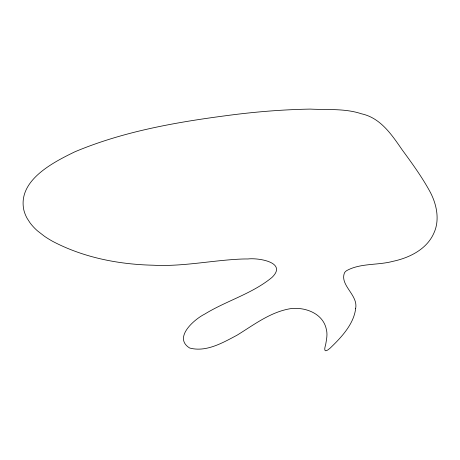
<?xml version="1.0" encoding="UTF-8"?>
<svg xmlns="http://www.w3.org/2000/svg" width="460" height="460" viewBox="0 0 460 460"><rect width="100%" height="100%" fill="white"/><g stroke="black" fill="none" stroke-linecap="round" stroke-linejoin="round"><path stroke-width="0.69" d="M355.678 308.327C353.93 324.099 341.171 337.565 330.108 348.162C324.599 353.027 323.754 350.796 325.668 344.62C326.473 339.641 327.716 334.535 326.376 329.521C323.248 313.335 304.836 306.619 290.059 308.74C270.141 312.185 253.805 324.909 236.992 335.231C222.83 342.729 206.16 352.469 189.704 348.03C172.897 337.801 194.189 319.349 204.717 314.099C226.475 300.708 252.224 293.767 272.038 277.374C287.891 262.068 257.565 257.68 247.98 258.968A76.82 44.355 0 0 0 239.861 259.13C210.898 260.555 182.212 266.754 153.111 265.213C118.576 264.414 83.53 257.565 52.779 241.408A121.434 70.11 0 0 1 44.482 236.296L37.329 230.742A90.603 52.308 0 0 1 29.929 222.674L27.151 218.368A85.951 49.622 0 0 1 23.713 209.467C17.98 180.147 53.279 162.282 74.957 151.765C123.222 131.497 175.34 122.331 226.998 115.563C254.61 111.872 282.428 109.601 310.281 109.089C327.307 109.98 345.069 108.278 361.468 113.798C380.702 117.909 391.885 134.97 402.287 150C412.062 163.329 421.82 176.755 429.772 191.28C436.626 203.78 440.116 219.983 433.78 233.335C426.592 249.475 409.193 257.911 392.748 261.372C377.677 265.42 360.519 262.982 346.644 270.635A14.611 8.435 0 0 0 344.563 272.642C339.348 285.16 358.259 294.923 355.678 308.327"/></g></svg>
